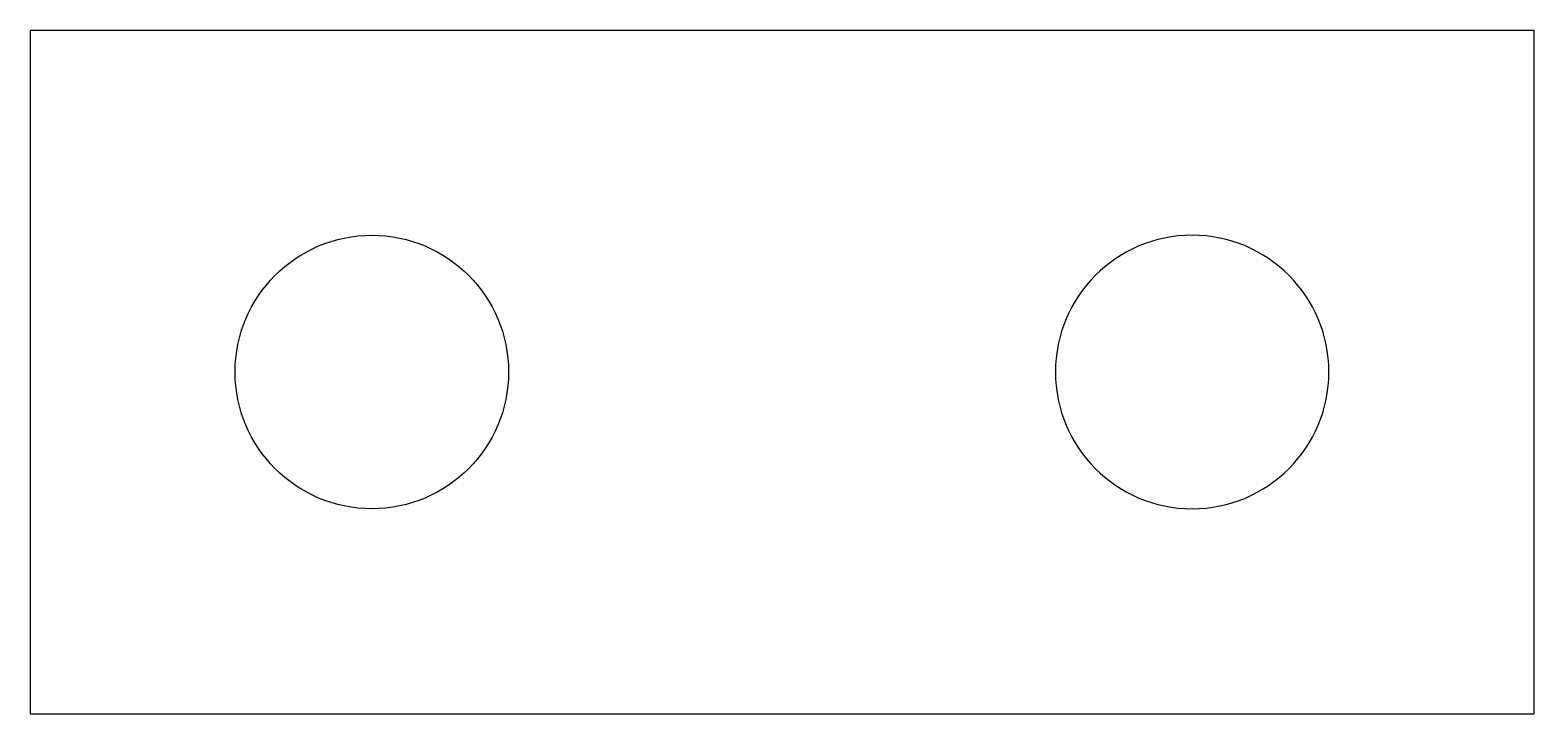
# Model space of a CAD drawing. Header units: inches. Extents: x -33 to 33, y -15 to 15.
import ezdxf

# ---------------------------------------------------------------- set-up
doc = ezdxf.new("R2010")
doc.units = ezdxf.units.IN
doc.header["$LTSCALE"] = 96
doc.header["$MEASUREMENT"] = 0

# ---------------------------------------------------------------- blocks, each defined once
blk = doc.blocks.new('PILE12')
at = {"color": 0, "linetype": 'ByBlock'}
blk.add_circle((0, 0), 6, dxfattribs=at)

msp = doc.modelspace()

# ---------------------------------------------------------------- linework, layer by layer
for p, q in [((-33, 15), (-33, -15)), ((-33, 15), (33, 15)), ((33, 15), (33, -15)), ((-33, -15), (33, -15))]:
    msp.add_line(p, q)

# ---------------------------------------------------------------- block references
at = {"color": 0, "linetype": 'ByBlock', "ltscale": 0.25}
msp.add_blockref('PILE12', (-18, 0), dxfattribs=at)
at = {"color": 0, "linetype": 'ByBlock', "ltscale": 0.25, "xscale": -1}
msp.add_blockref('PILE12', (18, 0), dxfattribs=at)

doc.saveas('drawing.dxf')
